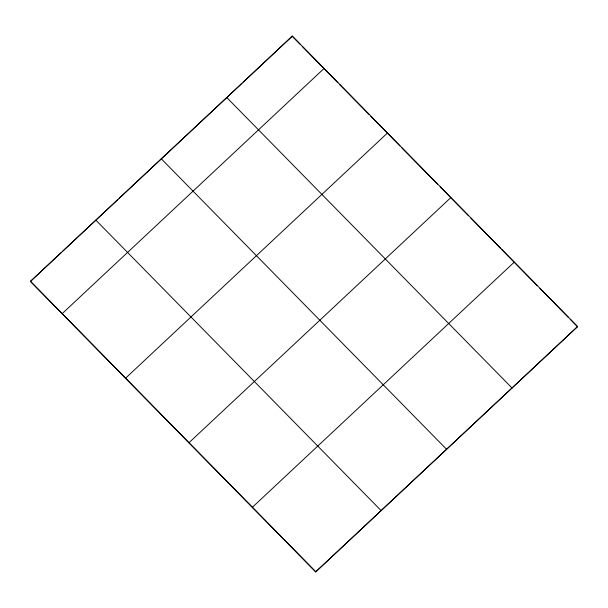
<?xml version="1.0" encoding="UTF-8"?>
<svg xmlns="http://www.w3.org/2000/svg" width="608" height="608" viewBox="0 0 608 608"><rect width="100%" height="100%" fill="white"/><g stroke="black" fill="none" stroke-linecap="round" stroke-linejoin="round"><path stroke-width="0.91" d="M30.4 281.443L292.319 36.092L577.6 326.557L315.681 571.908L30.4 281.443L61.416 252.411M62.1 313.713L323.973 68.567M95.866 220.157L381.155 510.621M161.34 158.87L446.622 449.335M125.491 378.26L387.372 133.114M226.807 97.584L512.088 388.048M188.89 442.806L450.771 197.661M243.352 82.095L292.319 36.092M252.29 507.361L514.163 262.215M315.681 571.908L577.6 326.557M62.791 251.119L117.922 199.508M119.297 198.223L241.969 83.387M292.281 36.298L300.2 44.361M302.184 46.383L337.843 82.688M339.826 84.702L368.881 114.289M370.865 116.31L399.92 145.89M401.903 147.911L437.562 184.216M440.2 186.907L468.601 215.817M470.577 217.839L500.293 248.094M501.615 249.44L537.274 285.745M539.919 288.435L568.313 317.346M570.296 319.367L577.562 326.762M30.438 281.238L315.719 571.702"/></g></svg>
